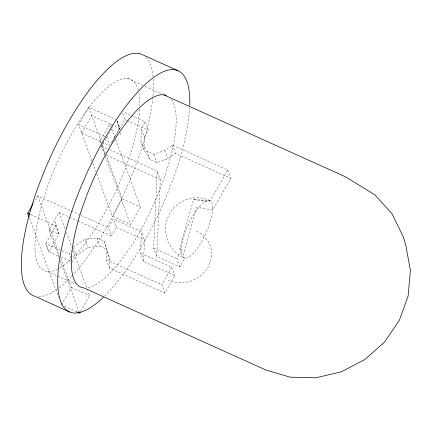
<?xml version="1.0" encoding="UTF-8"?>
<svg xmlns="http://www.w3.org/2000/svg" width="432" height="432" viewBox="0 0 432 432"><rect width="100%" height="100%" fill="white"/><g stroke="black" fill="none" stroke-linecap="round" stroke-linejoin="round"><path stroke-width="0.32" stroke-dasharray="2.16 1.62" d="M109.69 149.71L157.237 171.164L153.592 248.125L156.659 256.451L179.89 266.938L184.961 258.12L182.79 256.738L196.776 207.166L212.544 210.136L230.812 178.362L175.338 153.333L167.859 158.744L156.919 162.589L149.985 159.462L144.007 150.179L140.945 141.853L141.205 128.795L145.217 121.824L123.012 111.807M144.007 150.179L144.266 137.122L141.205 128.795M73.246 247.007L85.018 239.144L97.006 237.962L103.939 241.094L106.861 251.197L106.321 259.735L109.382 268.061L164.857 293.09L174.879 275.654L143.505 261.5L140.443 253.174L141.458 231.671L113.373 219.002L108.362 227.718L111.424 236.045L116.44 227.329L113.373 219.002M143.505 261.5L144.526 239.998L141.458 231.671M156.659 256.451L160.304 179.491L157.237 171.164M109.382 268.061L109.928 259.524L107.001 249.421L103.939 241.094M179.89 266.938L176.828 258.611L181.229 251.235L179.728 248.416L193.617 199.519L210.276 200.713L227.745 170.041L172.271 145.012L164.797 150.417L153.851 154.267L146.918 151.135L140.945 141.853M111.947 142.079L124.875 119.588L122.467 113.049M33.356 203.391L37.703 195.836L108.362 227.718M91.881 160.758L78.608 124.681L88.63 107.244L115.587 119.405M81.67 133.002L91.692 115.571L119.875 128.282L117.029 120.55M58.909 256.927L48.929 229.802L58.952 212.371L77.258 220.628M104.83 154.462L101.763 146.135L112.892 126.781M70.772 258.147L69.239 253.984L71.242 250.495M72.301 262.31L76.313 255.334L88.079 247.471L100.067 246.289L107.001 249.421M144.266 137.122L148.279 130.145L145.217 121.824M61.376 304.857L71.399 287.42L60.475 257.737M115.673 139.568L140.503 207.058L130.496 224.467L112.304 216.265L122.315 198.85L106.304 155.331M80.563 311.321L89.586 295.628L87.728 290.585M164.857 293.09L161.795 284.764L171.817 267.327L140.443 253.174M111.029 143.581L119.864 128.304L116.813 119.956M193.617 199.519L209.482 201.814M209.817 200.475C194.038 193.104 173.707 201.474 167.67 217.744C161.59 232.648 168.928 251.051 183.605 257.699M127.337 78.386L142.495 85.223M144.92 86.319L161.892 93.976M124.875 119.588L126.673 120.404M127.273 120.674L148.279 130.145M78.608 124.681L106.79 137.392L109.609 145.066M81.648 132.937L101.623 142.004M101.866 142.063L109.852 145.719M101.763 146.135L107.249 148.608M106.655 155.282L160.304 179.491M122.315 198.85L140.503 207.058M116.44 227.329L144.526 239.998M153.592 248.125L176.828 258.611M77.868 220.903L111.424 236.045M30.742 214.655L55.858 225.99L58.919 234.311L48.897 251.748L60.302 256.894M48.929 229.802L58.919 234.311L55.696 222.021L55.858 225.99L45.835 243.421L46.181 246.553L48.897 251.748L45.835 243.421L61.436 250.463M106.321 259.735L161.795 284.764M62.035 250.733L69.239 253.984M60.901 257.164L71.701 262.035M47.444 271.458L57.148 275.837M57.753 276.107L75.335 284.04M71.399 287.42L89.586 295.628M64.406 306.223L75.924 311.423M179.728 248.416L181.894 249.793M227.745 170.041L230.812 178.362M172.271 145.012L175.338 153.333M164.797 150.417L167.859 158.744M153.851 154.267L156.919 162.589M146.918 151.135L149.985 159.462M171.817 267.327L174.879 275.654M110.797 126.322L109.868 123.795L99.857 141.21L100.553 143.1M111.726 128.844L115.441 138.937M88.63 107.244L101.893 143.343M102.125 143.975L105.376 152.804M101.482 145.627L105.197 155.72M105.43 156.346L130.496 224.467M92.81 163.28L95.828 171.477M96.757 174.004L112.304 216.265M106.861 251.197L109.928 259.524M97.006 237.962L100.067 246.289M85.018 239.144L88.079 247.471M73.467 247.601L76.313 255.334M58.952 212.371L65.216 229.397M66.377 232.551L71.717 247.061M72.878 250.214L86.8 288.058M37.703 195.836L59.314 254.578M60.302 260.712L79.099 311.801M29.538 218.327L58.817 297.907M116.969 120.593L119.162 129.514M119.923 132.586L120.377 134.428L120.22 132.592M119.864 128.304L119.966 129.53M196.501 231.223A29.489 26.725 -20.2 0 1 207.97 267.241A29.489 26.725 -20.2 0 1 168.34 280.206M171.466 99.484A104.96 32.6 -65.7 0 1 153.63 204.417A104.96 32.6 -65.7 0 1 86.719 287.847M57.586 269.12A104.96 32.6 -65.7 0 1 58.304 160.126A104.96 32.6 -65.7 0 1 138.634 91.627M138.947 93.161A104.96 32.6 -65.7 0 1 139.779 105.516M139.622 109.264A104.96 32.6 -65.7 0 1 72.349 257.904M70.616 259.573A104.96 32.6 -65.7 0 1 59.567 268.056M189.637 107.525A132.246 41.078 -65.7 0 1 104.738 295.963M146.032 57.429A132.246 41.078 -65.7 0 1 153.052 77.031M153.225 79.121A132.246 41.078 -65.7 0 1 152.858 96.719M152.788 97.438A132.246 41.078 -65.7 0 1 72.306 275.508M71.809 276.037A132.246 41.078 -65.7 0 1 37.957 296.627M212.657 208.192L212.501 210.859A31.487 9.779 -65.7 0 1 201.533 241.699A31.487 9.779 -65.7 0 1 185.296 258.19L184.059 257.942A31.487 9.779 -65.7 0 1 192.348 216.718A31.487 9.779 -65.7 0 1 212.657 208.192"/><path stroke-width="0.65" d="M29.074 217.064L27.675 213.273L33.021 203.974M76.529 311.693L79.564 313.065L80.228 311.904M177.946 70.697L141.572 54.281A132.246 41.078 -65.7 0 0 49.648 158.706A132.246 41.078 -65.7 0 0 33.215 295.564L69.59 311.974M163.712 94.797L345.595 176.861L374.933 194.864L392.137 213.98L403.445 237.146L405.918 245.77L410.4 270.529L408.143 295.99L399.292 320.414L384.458 342.139L364.651 359.678L341.215 371.844L315.754 377.806L289.996 377.152L265.702 369.932L83.824 287.869A104.96 32.6 -65.7 0 1 91.476 183.778A104.96 32.6 -65.7 0 1 166.304 95.402M27.675 213.273L30.127 214.38M79.099 311.801L79.564 313.065M103.275 297.383A132.246 41.078 -65.7 0 1 59.411 260.366A132.246 41.078 -65.7 0 1 132.71 97.675A132.246 41.078 -65.7 0 1 189.729 105.494"/></g></svg>
